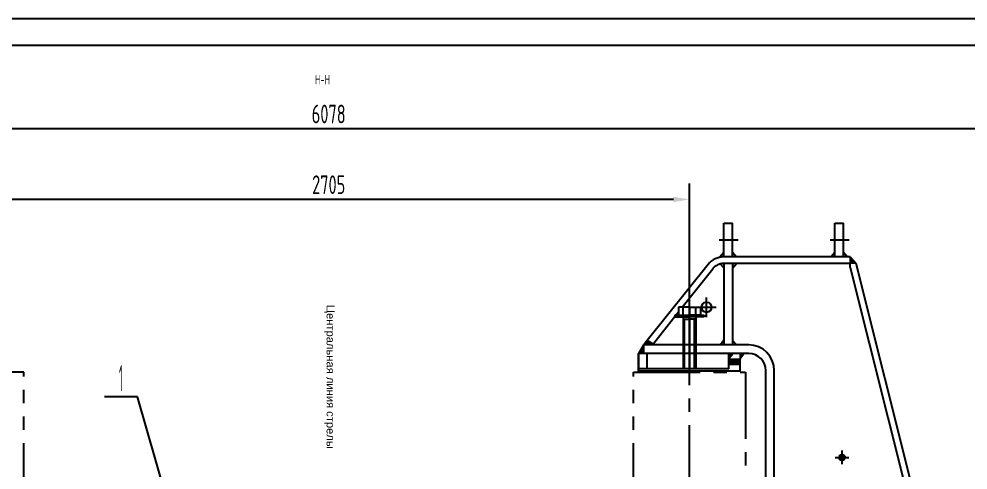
# Model space of a CAD drawing. Header units: millimetres. Extents: x 0 to 8400, y -2453 to 5940.
# Drawn here: x 2969 to 6527, y 4249 to 5940 of the extents above; entities that cross this region are included whole.
import ezdxf
from ezdxf.enums import TextEntityAlignment as Align

# ---------------------------------------------------------------- set-up
doc = ezdxf.new("R2010")
doc.units = ezdxf.units.MM
doc.header["$LTSCALE"] = 200
for name, pattern in [('F', [0.75, 0.5, -0.25]), ('G', [2, 1.25, -0.25, 0.25, -0.25]), ('K', [2.5, 1.25, -0.25, 0.25, -0.25, 0.25, -0.25])]:
    doc.linetypes.add(name, pattern=pattern)
for name, color, linetype in [('01', 7, 'Continuous'), ('02', 1, 'Continuous'), ('04', 2, 'F'), ('05', 142, 'G'), ('07', 6, 'K'), ('08', 1, 'Continuous'), ('11', 3, 'Continuous')]:
    doc.layers.add(name, color=color, linetype=linetype)
doc.styles.get("Standard").update_dxf_attribs({"font": 'isocp', "width": 0.707, "bigfont": 'intecad.shx'})
doc.dimstyles.new('INTE', dxfattribs={"dimscale": 20, "dimtxt": 3.5, "dimasz": 3, "dimexe": 3, "dimexo": 0, "dimgap": 1, "dimtad": 1, "dimdec": 3, "dimdsep": 46, "dimtxsty": 'Standard', "dimcen": 0, "dimclrd": 1, "dimclre": 1, "dimclrt": 3, "dimaunit": 1, "dimadec": 0, "dimazin": 0, "dimtfac": 1, "dimtdec": 3, "dimtmove": 0, "dimatfit": 0, "dimfxl": 1, "dimarcsym": 0})

# ---------------------------------------------------------------- blocks, each defined once
blk = doc.blocks.new('*D33')
at = {"layer": '08', "color": 1, "lineweight": -2, "transparency": 16777216}
for p, q in [((1091.5, 3154.4), (1091.5, 5588.7)), ((7169.5, 3154.4), (7169.5, 5588.7)), ((7109.5, 5528.7), (1151.5, 5528.7))]:
    blk.add_line(p, q, dxfattribs=at)
at = {"layer": '08', "color": 1, "transparency": 16777216}
for points in [[(1151.5, 5538.7), (1151.5, 5518.7), (1091.5, 5528.7)], [(7109.5, 5538.7), (7109.5, 5518.7), (7169.5, 5528.7)]]:
    blk.add_solid(points, dxfattribs=at)
at = {"layer": 'DEFPOINTS', "color": 0, "transparency": 16777216}
for p in [(1091.5, 5528.7), (1091.5, 3154.4), (7169.5, 3154.4)]:
    blk.add_point(p, dxfattribs=at)
at = {"layer": '08', "color": 3, "transparency": 16777216, "insert": (4130.5, 5583.7), "char_height": 70, "attachment_point": 5}
blk.add_mtext('6078', dxfattribs=at)
blk = doc.blocks.new('*D34')
at = {"layer": '08', "color": 1, "lineweight": -2, "transparency": 16777216}
for p, q in [((2778, 4790.8), (2778, 5323.6)), ((5483, 4790.8), (5483, 5323.6)), ((5423, 5263.6), (2838, 5263.6))]:
    blk.add_line(p, q, dxfattribs=at)
at = {"layer": '08', "color": 1, "transparency": 16777216}
for points in [[(2838, 5273.6), (2838, 5253.6), (2778, 5263.6)], [(5423, 5273.6), (5423, 5253.6), (5483, 5263.6)]]:
    blk.add_solid(points, dxfattribs=at)
at = {"layer": 'DEFPOINTS', "color": 0, "transparency": 16777216}
for p in [(2778, 5263.6), (2778, 4790.8), (5483, 4790.8)]:
    blk.add_point(p, dxfattribs=at)
at = {"layer": '08', "color": 3, "transparency": 16777216, "insert": (4130.5, 5318.7), "char_height": 70, "attachment_point": 5}
blk.add_mtext('2705', dxfattribs=at)
blk = doc.blocks.new('*U45')
at = {"layer": '01'}
blk.add_lwpolyline([(415, 292), (25, 292)], dxfattribs=at)
at = {"layer": '02'}
blk.add_lwpolyline([(420, 297), (0, 297)], dxfattribs=at)

msp = doc.modelspace()

# ---------------------------------------------------------------- hatches: boundary and pattern name
at = {"layer": '01'}
h = msp.add_hatch(color=256, dxfattribs=at)
h.paths.add_polyline_path([(5611.9126, 5064.0195), (5597.0757, 5046.55, -0.049160382), (5611.9126, 5048.0123)])
h.paths.add_polyline_path([(5643.9126, 5065.3664), (5643.9126, 5048.0123), (5659.7271, 5048.0123)])
h = msp.add_hatch(color=256, dxfattribs=at)
h.paths.add_polyline_path([(6027.9126, 5065.1194), (6014.6607, 5048.0123), (6027.9126, 5048.0123)])
h.paths.add_polyline_path([(6059.9126, 5065.3664), (6059.9126, 5048.0123), (6075.7271, 5048.0123)])
h = msp.add_hatch(color=256, dxfattribs=at)
h.paths.add_polyline_path([(5611.9126, 5007.4837), (5611.9126, 5023.0123), (5610.0495, 5023.0123, 0.057766475), (5598.3825, 5021.6598)])
h.paths.add_polyline_path([(5659.7271, 5023.0123), (5643.9126, 5023.0123), (5643.9126, 5005.6581)])
for points in [[(6084.9126, 5048.0123), (6084.9126, 5025.2746), (6085.1943, 5025.2746), (6106.4167, 5024.9455)], [(5324.6765, 4734.3225), (5312.0495, 4718.0123), (5344.0495, 4718.0123), (5346.3784, 4720.9557)], [(5312.0495, 4718.0123), (5293.0495, 4686.0123), (5312.0495, 4686.0123)], [(5630.0495, 4667.2126), (5645.6863, 4686.0123), (5630.0495, 4686.0123)], [(5686.6655, 4686.0123), (5674.0495, 4686.0123), (5674.0495, 4670.0123)]]:
    msp.add_hatch(color=256, dxfattribs=at).paths.add_polyline_path(points)
at = {"layer": '01', "linetype": 'Continuous'}
h = msp.add_hatch(color=7, dxfattribs=at)
h.paths.add_polyline_path([(5598.7591, 4718.0123), (5611.9126, 4718.0123), (5611.9126, 4735.2499)])
h.paths.add_polyline_path([(5659.8101, 4718.0123), (5643.9126, 4734.8172), (5643.9126, 4718.0123)])

# ---------------------------------------------------------------- linework, layer by layer
at = {"layer": '01'}
for p, q in [((5611.9126, 5175.0123), (5643.9126, 5175.0123)), ((5611.9126, 5048.0123), (5611.9126, 5175.0123)), ((5643.9126, 5048.0123), (5643.9126, 5175.0123)), ((6027.9126, 5048.0123), (6027.9126, 5175.0123)), ((6027.9126, 5175.0123), (6059.9126, 5175.0123)), ((6059.9126, 5048.0123), (6059.9126, 5175.0123)), ((5611.9126, 5064.0195), (5597.0757, 5046.55)), ((5643.9126, 5065.3664), (5659.7271, 5048.0123)), ((6027.9126, 5065.1194), (6014.6607, 5048.0123)), ((6059.9126, 5065.3664), (6075.7271, 5048.0123)), ((5611.9126, 5007.4837), (5598.3825, 5021.6598)), ((6079.0495, 5023.0123), (5610.0495, 5023.0123)), ((6084.9126, 5048.0123), (5611.9126, 5048.0123)), ((5611.9126, 5023.0123), (5611.9126, 4718.0123)), ((6084.9126, 5023.0123), (5611.9126, 5023.0123)), ((5643.9126, 5023.0123), (5643.9126, 4718.0123)), ((5643.9126, 5005.6581), (5659.7271, 5023.0123)), ((6084.9126, 5048.0123), (6106.4167, 5024.9455)), ((6084.9126, 5048.0123), (6084.9126, 5023.0123)), ((6085.1943, 5025.2746), (6084.9126, 5025.2746)), ((6084.9805, 5007.6904), (6085.1943, 5025.2746)), ((6085.1943, 5025.2746), (6106.4167, 5024.9455)), ((6106.4167, 5024.9455), (6502.7501, 3450.5656)), ((5455.6101, 4859.0123), (5570.0543, 5003.6569)), ((6084.9805, 5007.6904), (6478.5065, 3444.4625)), ((5431.8738, 4829.0123), (5441.7495, 4841.4941)), ((5483.0495, 4859.0123), (5441.7495, 4859.0123)), ((5441.7495, 4859.0123), (5441.7495, 4829.0123)), ((5459.0495, 4829.0123), (5459.0495, 4859.0123)), ((5483.0495, 4859.0123), (5524.3495, 4859.0123)), ((5507.0495, 4829.0123), (5507.0495, 4859.0123)), ((5524.3495, 4859.0123), (5524.3495, 4829.0123)), ((5344.0495, 4718.0123), (5427.2148, 4823.1239)), ((5441.7495, 4829.0123), (5427.5905, 4829.0123)), ((5427.5905, 4829.0123), (5427.5905, 4823.1239)), ((5427.5905, 4823.1239), (5483.0495, 4823.1239)), ((5441.7495, 4829.0123), (5483.0495, 4829.0123)), ((5459.0495, 4823.1239), (5459.0495, 4718.0123)), ((5459.0495, 4814.0123), (5483.0495, 4814.0123)), ((5524.3495, 4829.0123), (5483.0495, 4829.0123)), ((5538.5086, 4823.1239), (5483.0495, 4823.1239)), ((5507.0495, 4814.0123), (5483.0495, 4814.0123)), ((5507.0495, 4823.1239), (5507.0495, 4718.0123)), ((5524.3495, 4829.0123), (5538.5086, 4829.0123)), ((5538.5086, 4829.0123), (5538.5086, 4823.1239)), ((5324.6765, 4734.3225), (5312.0495, 4718.0123)), ((5293.0495, 4686.0123), (5312.0495, 4718.0123)), ((5630.0495, 4667.2126), (5645.6863, 4686.0123)), ((5630.0495, 4664.0123), (5674.0495, 4664.0123)), ((5630.0495, 4662.5123), (5673.5495, 4662.5123)), ((5674.0495, 4670.0123), (5686.6655, 4686.0123)), ((5630.0495, 4661.0123), (5673.5495, 4661.0123)), ((5630.0495, 4659.5123), (5673.5495, 4659.5123)), ((5630.0495, 4658.0123), (5673.5495, 4658.0123)), ((5630.0495, 4656.5123), (5673.5495, 4656.5123)), ((5630.0495, 4655.0123), (5673.5495, 4655.0123)), ((5630.0495, 4653.5123), (5673.5495, 4653.5123)), ((5630.0495, 4652.0123), (5673.5495, 4652.0123)), ((5630.0495, 4650.5123), (5673.5495, 4650.5123)), ((5630.0495, 4649.0123), (5673.5495, 4649.0123)), ((5630.0495, 4647.5123), (5673.5495, 4647.5123)), ((5630.0495, 4646.0123), (5673.5495, 4646.0123))]:
    msp.add_line(p, q, dxfattribs=at)
at = {"layer": '01', "color": 7, "linetype": 'Continuous'}
for p, q in [((5552.5418, 5019.4582), (5324.6765, 4734.3225)), ((5346.3784, 4720.9557), (5324.6765, 4734.3225)), ((5611.9126, 4735.2499), (5598.7591, 4718.0123)), ((5643.9126, 4734.8172), (5659.8101, 4718.0123)), ((5705.0495, 4718.0123), (5312.0495, 4718.0123)), ((5312.0495, 4686.0123), (5312.0495, 4718.0123)), ((5705.0495, 4686.0123), (5292.5495, 4686.0123)), ((5292.5495, 4619.0123), (5292.5495, 4686.0123)), ((5293.0495, 4619.0123), (5293.0495, 4686.0123)), ((5325.0495, 4629.0123), (5325.0495, 4686.0123)), ((5630.0495, 4629.0123), (5630.0495, 4686.0123)), ((5673.5495, 4619.0123), (5673.5495, 4664.0123)), ((5674.0495, 4664.0123), (5674.0495, 4686.0123)), ((5630.0495, 4629.0123), (5293.0495, 4629.0123)), ((5673.5495, 4619.0723), (5292.5495, 4619.0723)), ((5769.0495, 3392.0123), (5769.0495, 4622.0123)), ((5801.0495, 3392.0123), (5801.0495, 4622.0123))]:
    msp.add_line(p, q, dxfattribs=at)
msp.add_circle((5547.0495, 4859.0123), 19, dxfattribs=at)
at = {"layer": '01'}
for radius in [11, 7.472]:
    msp.add_circle((6055.0495, 4296.3234), radius, dxfattribs=at)
at = {"layer": '01', "color": 7, "linetype": 'Continuous'}
for centre, radius, start, end in [((5611.9126, 4972.0123), 76, 90, 141.37), ((5705.0495, 4622.0123), 96, 0, 90), ((5705.0495, 4622.0123), 64, 0, 90)]:
    msp.add_arc(centre, radius, start, end, dxfattribs=at)
at = {"layer": '01'}
msp.add_arc((5610.0495, 4972.0123), 51, 90, 141.6486155, dxfattribs=at)
at = {"layer": '02'}
for p, q in [((5463.8495, 4718.0123), (5463.8495, 4814.0123)), ((5502.2495, 4718.0123), (5502.2495, 4814.0123)), ((3413.4916, 4523.6781), (3289.4916, 4523.6781)), ((3723.0031, 3449.3847), (3413.4916, 4523.6781))]:
    msp.add_line(p, q, dxfattribs=at)
at = {"layer": '04', "color": 2, "linetype": 'F'}
for p, q in [((5459.0495, 4718.0123), (5459.0495, 4629.0123)), ((5463.8495, 4629.0123), (5463.8495, 4718.0123)), ((5502.2495, 4629.0123), (5502.2495, 4718.0123)), ((5507.0495, 4718.0123), (5507.0495, 4629.0123))]:
    msp.add_line(p, q, dxfattribs=at)
at = {"layer": '05'}
for p, q in [((5594.8734, 5111.5123), (5665.9816, 5111.5123)), ((6010.8734, 5111.5123), (6081.9816, 5111.5123)), ((5547.0495, 4822.4303), (5547.0495, 4895.5943)), ((5483.0495, 4862.0773), (5483.0495, 4625.4634)), ((5510.4675, 4859.0123), (5583.6315, 4859.0123)), ((5483.0495, 2567.2403), (5483.0495, 4790.7755)), ((6055.0495, 4270.9511), (6055.0495, 4321.6956)), ((6029.6773, 4296.3234), (6080.4218, 4296.3234))]:
    msp.add_line(p, q, dxfattribs=at)
at = {"layer": '07'}
for p, q in [((2987.5495, 4616.0723), (2568.5495, 4616.0723)), ((2987.5495, 3600.0723), (2987.5495, 4616.0723)), ((5273.5495, 4616.0723), (5692.5495, 4616.0723)), ((5273.5495, 3600.0723), (5273.5495, 4616.0723)), ((5692.5495, 4616.0723), (5692.5495, 3600.0723))]:
    msp.add_line(p, q, dxfattribs=at)

# ---------------------------------------------------------------- block references
at = {"layer": '04', "xscale": 20, "yscale": 20, "zscale": 20}
msp.add_blockref('*U45', (0, 0), dxfattribs=at)

# ---------------------------------------------------------------- texts
at = {"layer": '01', "color": 7, "linetype": 'Continuous', "insert": (4079.7032, 5730.0648), "char_height": 35, "width": 578.223, "attachment_point": 1}
msp.add_mtext('H-H', dxfattribs=at)
at = {"layer": '04', "insert": (4152.5495, 4868.6407), "char_height": 30, "attachment_point": 1, "rotation": 270}
msp.add_mtext('{\\fArial|b0|i0|c204|p34;\\W1;\\C3;Центральная линия стрелы}', dxfattribs=at)
at = {"layer": '11', "width": 0.404}
msp.add_text('1', height=98.9949, dxfattribs=at).set_placement((3344.4927, 4543.6781), (3358.4906, 4543.6781), align=Align.FIT)

# ---------------------------------------------------------------- dimensions: what is measured, and where the dimension line sits
at = {"layer": '08'}
for base, p1, p2, picture, middle in [((1091.5495, 5528.6555), (7169.5495, 3154.4073), (1091.5495, 3154.4073), '*D33', (4130.5495, 5583.6555)), ((2778.0495, 5263.6451), (5483.0495, 4790.7755), (2778.0495, 4790.7755), '*D34', (4130.5495, 5318.652))]:
    dim = msp.add_linear_dim(base=base, p1=p1, p2=p2, dimstyle='INTE', dxfattribs=at)
    dim.commit()
    dim.dimension.update_dxf_attribs({"geometry": picture, "text_midpoint": middle})

doc.saveas('drawing.dxf')
